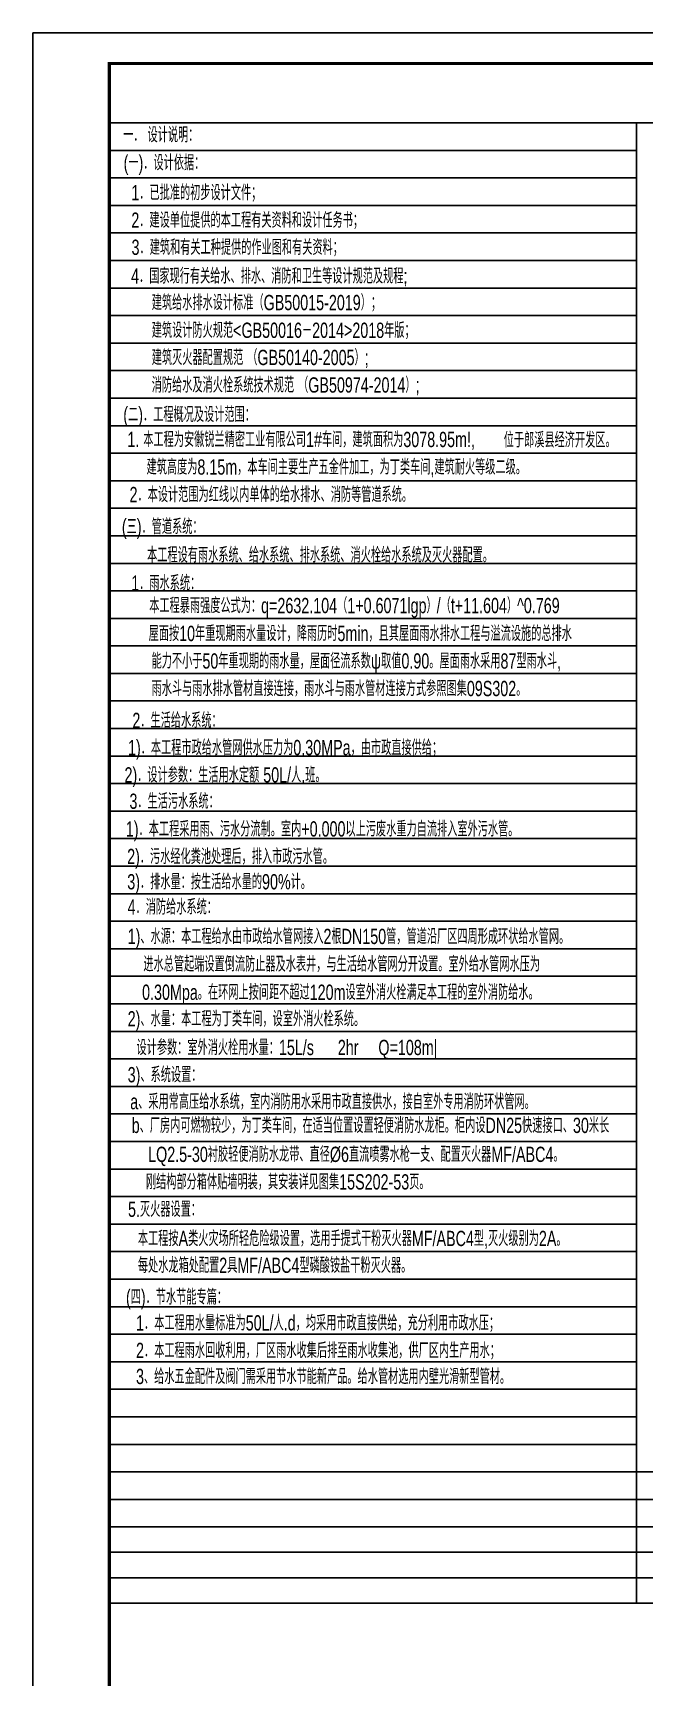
# Model space of a CAD drawing. Extents: x -440213 to 892209, y -122574 to 646408.
# Drawn here: x -16809 to 3174, y 516411 to 570160 of the extents above; entities that cross this region are included whole.
import ezdxf

# ---------------------------------------------------------------- set-up
doc = ezdxf.new("R2010")
doc.units = 0
doc.header["$LTSCALE"] = 1000
doc.header["$MEASUREMENT"] = 0
for name, color, linetype in [('0-建筑立面', 255, 'Continuous'), ('JZ_0', 7, 'Continuous'), ('JZ_TEXT', 42, 'Continuous'), ('TK', 4, 'Continuous')]:
    doc.layers.add(name, color=color, linetype=linetype)
doc.styles.add('DXF', font='ros.shx', dxfattribs={"width": 0.7, "bigfont": 'hzs.shx'})

# ---------------------------------------------------------------- blocks, each defined once
blk = doc.blocks.new('GeYuanFrame_23607632', base_point=(20.09, 4.53))
at = {"layer": 'TK'}
blk.add_lwpolyline([(20.09, 4.53), (20.09, 598.53), (861.09, 598.53), (861.09, 4.53)], close=True, dxfattribs=at)
at = {"layer": 'TK', "const_width": 1}
blk.add_lwpolyline([(45.09, 588.53), (851.09, 588.53), (851.09, 14.53), (45.09, 14.53)], close=True, dxfattribs=at)

msp = doc.modelspace()

# ---------------------------------------------------------------- linework, layer by layer
at = {"layer": 'JZ_0', "color": 8}
for p, q in [((-14308.6, 567219.8), (38390.7, 567219.8)), ((2924.4, 518831.7), (2924.4, 567219.8)), ((-14308.6, 566319.8), (2924.4, 566319.8)), ((-14308.6, 565419.8), (2924.4, 565419.8)), ((2924.4, 564519.8), (-14308.6, 564519.8)), ((-14308.6, 563619.8), (2924.4, 563619.8)), ((2924.4, 562719.8), (-14308.6, 562719.8)), ((-14308.6, 561819.8), (2924.4, 561819.8)), ((-14308.6, 560919.8), (2924.4, 560919.8)), ((-14308.6, 560019.8), (2924.4, 560019.8)), ((-14308.6, 559119.8), (2924.4, 559119.8)), ((-14308.6, 558219.8), (2924.4, 558219.8)), ((-14308.6, 557319.8), (2924.4, 557319.8)), ((-14308.6, 556419.8), (2924.4, 556419.8)), ((-14308.6, 555519.8), (2924.4, 555519.8)), ((-14308.6, 554619.8), (2924.4, 554619.8)), ((-14308.6, 553719.8), (2924.4, 553719.8)), ((-14308.6, 552819.8), (2924.4, 552819.8)), ((-14308.6, 551919.8), (2924.4, 551919.8)), ((-14308.6, 551019.8), (2924.4, 551019.8)), ((-14308.6, 550119.8), (2924.4, 550119.8)), ((-14308.6, 549219.8), (2924.4, 549219.8)), ((-14308.6, 548319.8), (2924.4, 548319.8)), ((-14308.6, 547419.8), (2924.4, 547419.8)), ((-14308.6, 546519.8), (2924.4, 546519.8)), ((2924.4, 546519.8), (-14308.6, 546519.8)), ((2924.4, 545619.8), (-14308.6, 545619.8)), ((-14308.6, 544719.8), (2924.4, 544719.8)), ((-14308.6, 543819.8), (2924.4, 543819.8)), ((2924.4, 542919.8), (-14308.6, 542919.8)), ((-14308.6, 542019.8), (2924.4, 542019.8)), ((-14308.6, 541119.8), (2924.4, 541119.8)), ((-14308.6, 540219.8), (2924.4, 540219.8)), ((-14308.6, 539319.8), (2924.4, 539319.8)), ((-14308.6, 538419.8), (2924.4, 538419.8)), ((2924.4, 537519.8), (-14308.6, 537519.8)), ((2924.4, 536619.8), (-14308.6, 536619.8)), ((-14308.6, 535719.8), (2924.4, 535719.8)), ((-14308.6, 534819.8), (2924.4, 534819.8)), ((-14308.6, 534819.8), (2924.4, 534819.8)), ((-14308.6, 533919.8), (2924.4, 533919.8)), ((-14308.6, 533019.8), (2924.4, 533019.8)), ((-14308.6, 532119.8), (2924.4, 532119.8)), ((-14308.6, 531219.8), (2924.4, 531219.8)), ((-14308.6, 530319.8), (2924.4, 530319.8)), ((-14308.6, 529419.8), (2924.4, 529419.8)), ((-14308.6, 528519.8), (2924.4, 528519.8)), ((-14308.6, 527619.8), (2924.4, 527619.8)), ((-14308.6, 526719.8), (2924.4, 526719.8)), ((-14308.6, 525819.8), (2924.4, 525819.8)), ((-14308.6, 524919.8), (2924.4, 524919.8)), ((-14308.6, 524019.8), (2924.4, 524019.8)), ((-14308.6, 523119.8), (38390.7, 523119.8)), ((-14308.6, 522219.8), (38390.7, 522219.8)), ((-14308.6, 521319.8), (38390.7, 521319.8)), ((-14308.6, 520490.5), (38390.7, 520490.5)), ((-14308.6, 519661.1), (38390.7, 519661.1)), ((-14308.6, 518831.7), (38390.7, 518831.7))]:
    msp.add_line(p, q, dxfattribs=at)

# ---------------------------------------------------------------- block references
at = {"layer": '0-建筑立面', "xscale": 100, "yscale": 100, "zscale": 100}
msp.add_blockref('GeYuanFrame_23607632', (-16808.6, 510760), dxfattribs=at)

# ---------------------------------------------------------------- texts
at = {"layer": 'JZ_TEXT', "style": 'DXF', "width": 0.7}
for s, p in [('一． 设计说明：', (-13854.8, 566579.9)), ('(一)．设计依据：', (-13841.7, 565667.9)), ('1．已批准的初步设计文件；', (-13589.3, 564688.3)), ('2．建设单位提供的本工程有关资料和设计任务书；', (-13589.3, 563788.3)), ('3．建筑和有关工种提供的作业图和有关资料；', (-13583.1, 562901.1)), ('4．国家现行有关给水、排水、消防和卫生等设计规范及规程;', (-13597.9, 561963.5)), ('建筑给水排水设计标准（GB50015-2019）；', (-12922.7, 561094.4)), ('建筑设计防火规范<GB50016－2014>2018年版；', (-12922.7, 560188.8)), ('建筑灭火器配置规范 （GB50140-2005）;', (-12922.7, 559300)), ('消防给水及消火栓系统技术规范 （GB50974-2014）;', (-12922.7, 558400)), ('(二)．工程概况及设计范围：', (-13852.1, 557435.9)), (' 2．本设计范围为红线以内单体的给水排水、消防等管道系统。', (-13778.5, 554819)), ('(三)．管道系统：', (-13899.4, 553770.8)), ('本工程设有雨水系统、给水系统、排水系统、消火栓给水系统及灭火器配置。', (-13073.8, 552843.9)), ('1．雨水系统：', (-13593.1, 551925.8)), ('本工程暴雨强度公式为：q=2632.104（1+0.6071lgp）/（t+11.604）^ 0.769', (-13005.3, 551190.4)), ('屋面按10年重现期雨水量设计，降雨历时5min，且其屋面雨水排水工程与溢流设施的总排水', (-13024.7, 550277.9)), ('能力不小于50年重现期的雨水量，屋面径流系数ψ取值0.90。屋面雨水采用87型雨水斗,', (-12928.5, 549377.9)), ('雨水斗与雨水排水管材直接连接，雨水斗与雨水管材连接方式参照图集09S302。', (-12928.5, 548477.9)), ('2．生活给水系统：', (-13555.4, 547434.6)), ('1)．本工程市政给水管网供水压力为0.30MPa，由市政直接供给；', (-13698.2, 546547.2)), (' 2)．设计参数：生活用水定额 50L/人.班。', (-13943.5, 545654.2)), ('3．生活污水系统：', (-13651.1, 544793.4)), ('1)．本工程采用雨、污水分流制。室内+0.000以上污废水重力自流排入室外污水管。', (-13769.6, 543887.5)), ('2)．污水经化粪池处理后，排入市政污水管。', (-13727.2, 542986.7)), ('3)．排水量：按生活给水量的90%%%计。', (-13722.6, 542161.1, -6.9)), ('4．消防给水系统：', (-13711.6, 541337.7)), ('1)、水源：本工程给水由市政给水管网接入2根DN150管，管道沿厂区四周形成环状给水管网。', (-13709.4, 540374.4)), ('进水总管起端设置倒流防止器及水表井，与生活给水管网分开设置。室外给水管网水压为', (-13196.6, 539470.9)), ('0.30Mpa。在环网上按间距不超过120m设室外消火栓满足本工程的室外消防给水。', (-13238, 538549.4)), ('2)、水量：本工程为丁类车间，设室外消火栓系统。', (-13709.4, 537681.3)), ('设计参数：室外消火栓用水量：15L/s      2hr     Q=108m|', (-13419.7, 536743.7)), ('3)、系统设置：', (-13709.4, 535854.1)), ('a、采用常高压给水系统，室内消防用水采用市政直接供水，接自室外专用消防环状管网。', (-13626.3, 534972.9)), ('b、厂房内可燃物较少，为丁类车间，在适当位置设置轻便消防水龙柜。柜内设DN25快速接口、30米长', (-13576.7, 534197.3)), ('LQ2.5-30衬胶轻便消防水龙带、直径%%C6直流喷雾水枪一支、配置灭火器MF/ABC4。', (-13040.7, 533250.3)), ('刚结构部分箱体贴墙明装，其安装详见图集15S202-53页。', (-13113.1, 532350.3)), ('5.灭火器设置：', (-13697.2, 531455)), ('本工程按A类火灾场所轻危险级设置，选用手提式干粉灭火器MF/ABC4型,灭火级别为2A。', (-13375.9, 530500.4)), ('每处水龙箱处配置2具MF/ABC4型磷酸铵盐干粉灭火器。', (-13375.9, 529622.5)), ('(四)．节水节能专篇：', (-13765.2, 528586.9)), ('1．本工程用水量标准为50L/人.d，均采用市政直接供给，充分利用市政水压；', (-13435.8, 527740.4)), ('2．本工程雨水回收利用，厂区雨水收集后排至雨水收集池，供厂区内生产用水；', (-13435.8, 526840.4)), ('3、给水五金配件及阀门需采用节水节能新产品。给水管材选用内壁光滑新型管材。', (-13435.8, 525989.3))]:
    msp.add_text(s, height=500, dxfattribs=at).set_placement(p)
at = {"layer": 'JZ_TEXT', "color": 4, "style": 'DXF', "width": 0.7}
for s, p in [('1. 本工程为安徽锐兰精密工业有限公司1#车间，建筑面积为3078.95m!,', (-13719.1, 556619)), ('位于郎溪县经济开发区。', (-1414.6, 556603.6)), ('建筑高度为8.15m，本车间主要生产五金件加工，为丁类车间,建筑耐火等级二级。 ', (-13091.9, 555719))]:
    msp.add_text(s, height=500, dxfattribs=at).set_placement(p)

doc.saveas('drawing.dxf')
